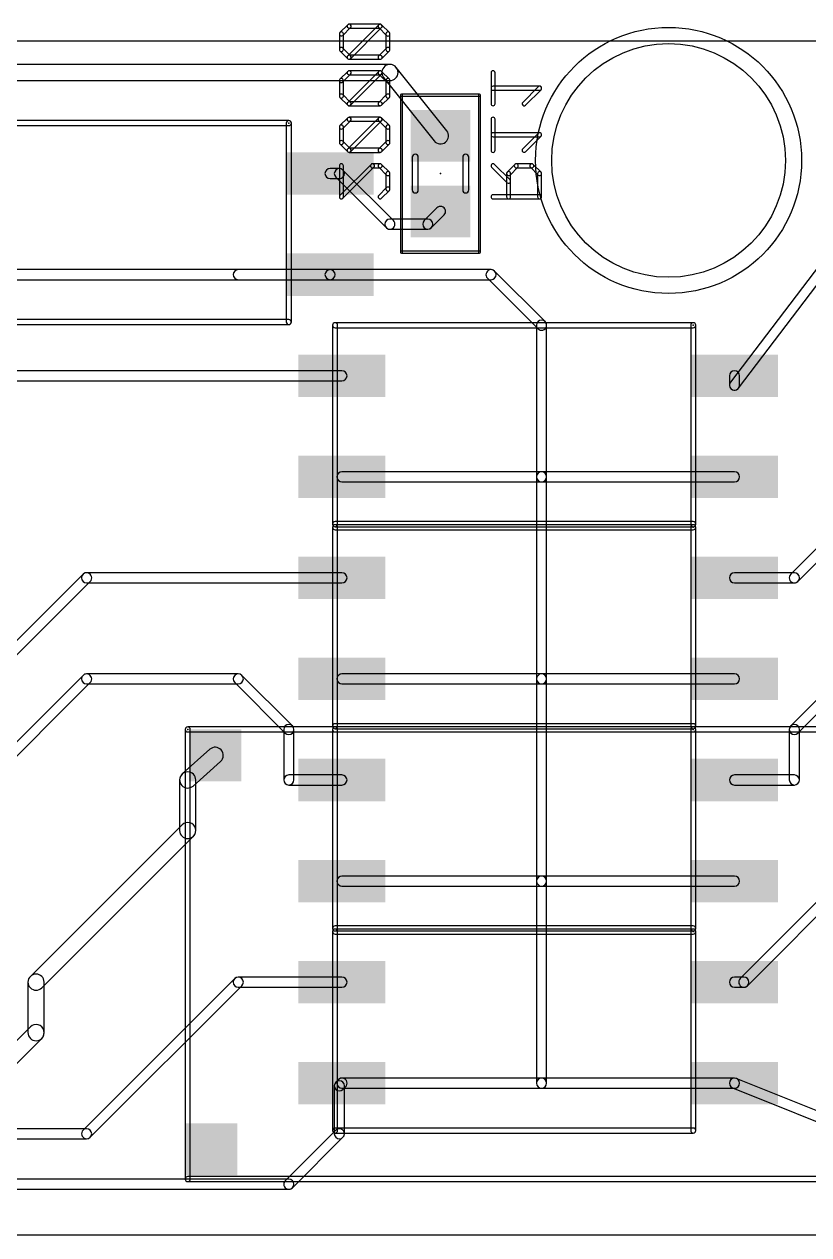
# Model space of a CAD drawing. Extents: x -0.3 to 87.4, y -0.1 to 31.2.
# Drawn here: x 54.31 to 74.02, y 0 to 30.42 of the extents above; entities that cross this region are included whole.
import ezdxf

# ---------------------------------------------------------------- set-up
doc = ezdxf.new("R2010")
doc.units = 0
for name, color, linetype in [('16', 175, 'CONTINUOUS'), ('17', 82, 'CONTINUOUS'), ('20', 7, 'CONTINUOUS'), ('21', 253, 'CONTINUOUS'), ('22', 253, 'CONTINUOUS'), ('23', 7, 'CONTINUOUS'), ('24', 7, 'CONTINUOUS'), ('26', 253, 'CONTINUOUS'), ('28', 253, 'CONTINUOUS'), ('40', 175, 'CONTINUOUS'), ('52', 253, 'CONTINUOUS')]:
    doc.layers.add(name, color=color, linetype=linetype)

# ---------------------------------------------------------------- blocks, each defined once
blk = doc.blocks.new('RECT')
blk.add_solid([(-0.5, -0.5), (0.5, -0.5), (-0.5, 0.5), (0.5, 0.5)])
blk = doc.blocks.new('SQUAREP')
blk.add_solid([(-0.5, -0.5), (0.5, -0.5), (-0.5, 0.5), (0.5, 0.5)])

msp = doc.modelspace()

# ---------------------------------------------------------------- linework, layer by layer
at = {"layer": '16'}
for points in [[(63.5, 29.4132), (3.81, 29.4132, 1), (3.81, 29.0068), (63.5, 29.0068, 1)], [(64.9288, 27.7468), (63.6588, 29.3368, 1), (63.3412, 29.0832), (64.6112, 27.4932, 1)], [(61.995, 26.543), (62.23, 26.543, 1), (62.23, 26.797), (61.995, 26.797, 1)], [(62.1402, 26.5802), (63.4102, 25.3102, 1), (63.5898, 25.4898), (62.3198, 26.7598, 1)], [(72.2561, 21.2781), (76.3011, 26.5931, 1), (76.0989, 26.7469), (72.0539, 21.4319, 1)], [(64.5398, 25.3102), (64.8598, 25.6302, 1), (64.6802, 25.8098), (64.3602, 25.4898, 1)], [(63.5, 25.273), (64.45, 25.273, 1), (64.45, 25.527), (63.5, 25.527, 1)], [(61.995, 24.257), (52.135, 24.257, 1), (52.135, 24.003), (61.995, 24.003, 1)], [(59.69, 24.003), (61.995, 24.003, 1), (61.995, 24.257), (59.69, 24.257, 1)], [(66.04, 24.257), (61.995, 24.257, 1), (61.995, 24.003), (66.04, 24.003, 1)], [(67.3998, 22.9498), (66.1298, 24.2198, 1), (65.9502, 24.0402), (67.2202, 22.7702, 1)], [(67.437, 19.05), (67.437, 22.86, 1), (67.183, 22.86), (67.183, 19.05, 1)], [(62.295, 21.717), (52.07, 21.717, 1), (52.07, 21.463), (62.295, 21.463, 1)], [(72.028, 21.59), (72.028, 21.355, 1), (72.282, 21.355), (72.282, 21.59, 1)], [(62.295, 18.923), (67.31, 18.923, 1), (67.31, 19.177), (62.295, 19.177, 1)], [(72.155, 19.177), (67.31, 19.177, 1), (67.31, 18.923), (72.155, 18.923, 1)], [(67.437, 13.97), (67.437, 19.05, 1), (67.183, 19.05), (67.183, 13.97, 1)], [(73.7498, 16.4202), (75.0198, 17.6902, 1), (74.8402, 17.8698), (73.5702, 16.5998, 1)], [(52.1598, 12.6102), (55.9698, 16.4202, 1), (55.7902, 16.5998), (51.9802, 12.7898, 1)], [(55.88, 16.383), (62.295, 16.383, 1), (62.295, 16.637), (55.88, 16.637, 1)], [(72.155, 16.383), (73.66, 16.383, 1), (73.66, 16.637), (72.155, 16.637, 1)], [(73.7498, 12.6102), (76.2898, 15.1502, 1), (76.1102, 15.3298), (73.5702, 12.7898, 1)], [(55.7902, 14.0598), (53.2502, 11.5198, 1), (53.4298, 11.3402), (55.9698, 13.8802, 1)], [(59.69, 14.097), (55.88, 14.097, 1), (55.88, 13.843), (59.69, 13.843, 1)], [(61.0498, 12.7898), (59.7798, 14.0598, 1), (59.6002, 13.8802), (60.8702, 12.6102, 1)], [(62.295, 13.843), (67.31, 13.843, 1), (67.31, 14.097), (62.295, 14.097, 1)], [(72.155, 14.097), (67.31, 14.097, 1), (67.31, 13.843), (72.155, 13.843, 1)], [(67.437, 8.89), (67.437, 13.97, 1), (67.183, 13.97), (67.183, 8.89, 1)], [(61.087, 11.43), (61.087, 12.7, 1), (60.833, 12.7), (60.833, 11.43, 1)], [(73.787, 11.43), (73.787, 12.7, 1), (73.533, 12.7), (73.533, 11.43, 1)], [(58.9742, 12.2011), (58.2842, 11.5811, 1), (58.5558, 11.2789), (59.2458, 11.8989, 1)], [(58.2168, 11.43), (58.2168, 10.16, 1), (58.6232, 10.16), (58.6232, 11.43, 1)], [(62.295, 11.557), (60.96, 11.557, 1), (60.96, 11.303), (62.295, 11.303, 1)], [(72.155, 11.303), (73.66, 11.303, 1), (73.66, 11.557), (72.155, 11.557, 1)], [(58.2763, 10.3037), (54.4663, 6.4937, 1), (54.7537, 6.2063), (58.5637, 10.0163, 1)], [(62.295, 8.763), (67.31, 8.763, 1), (67.31, 9.017), (62.295, 9.017, 1)], [(67.437, 3.81), (67.437, 8.89, 1), (67.183, 8.89), (67.183, 3.81, 1)], [(72.155, 9.017), (67.31, 9.017, 1), (67.31, 8.763), (72.155, 8.763, 1)], [(72.4798, 6.2602), (75.0198, 8.8002, 1), (74.8402, 8.9798), (72.3002, 6.4398, 1)], [(54.4068, 6.35), (54.4068, 5.08, 1), (54.8132, 5.08), (54.8132, 6.35, 1)], [(59.6002, 6.4398), (55.7902, 2.6298, 1), (55.9698, 2.4502), (59.7798, 6.2602, 1)], [(62.295, 6.477), (59.69, 6.477, 1), (59.69, 6.223), (62.295, 6.223, 1)], [(72.155, 6.223), (72.39, 6.223, 1), (72.39, 6.477), (72.155, 6.477, 1)], [(54.4663, 5.2237), (53.1963, 3.9537, 1), (53.4837, 3.6663), (54.7537, 4.9363, 1)], [(62.3198, 3.6552), (62.3848, 3.7202, 1), (62.2052, 3.8998), (62.1402, 3.8348, 1)], [(62.357, 2.54), (62.357, 3.745, 1), (62.103, 3.745), (62.103, 2.54, 1)], [(62.295, 3.683), (67.31, 3.683, 1), (67.31, 3.937), (62.295, 3.937, 1)], [(72.155, 3.937), (67.31, 3.937, 1), (67.31, 3.683), (72.155, 3.683, 1)], [(72.1078, 3.6921), (75.2828, 2.4221, 1), (75.3772, 2.6579), (72.2022, 3.9279, 1)], [(55.88, 2.667), (34.29, 2.667, 1), (34.29, 2.413), (55.88, 2.413, 1)], [(61.0498, 1.1802), (62.3198, 2.4502, 1), (62.1402, 2.6298), (60.8702, 1.3598, 1)], [(17.78, 1.143), (60.96, 1.143, 1), (60.96, 1.397), (17.78, 1.397, 1)]]:
    msp.add_lwpolyline(points, format="xyb", close=True, dxfattribs=at)
at = {"layer": '20'}
for p, q in [((85, 30), (0, 30)), ((0, 0), (85, 0))]:
    msp.add_line(p, q, dxfattribs=at)
for radius in [3.3432, 2.9368]:
    msp.add_circle((70.5, 27), radius, dxfattribs=at)
at = {"layer": '21'}
for points in [[(58.4835, 1.4), (58.4835, 12.7, 1), (58.3565, 12.7), (58.3565, 1.4, 1)], [(58.42, 12.6365), (76.02, 12.6365, 1), (76.02, 12.7635), (58.42, 12.7635, 1)], [(76.02, 1.4635), (58.42, 1.4635, 1), (58.42, 1.3365), (76.02, 1.3365, 1)]]:
    msp.add_lwpolyline(points, format="xyb", close=True, dxfattribs=at)
at = {"layer": '22'}
for points in [[(60.96, 28.0035), (51.96, 28.0035, 1), (51.96, 27.8765), (60.96, 27.8765, 1)], [(60.8965, 27.94), (60.8965, 22.94, 1), (61.0235, 22.94), (61.0235, 27.94, 1)], [(60.96, 23.0035), (51.96, 23.0035, 1), (51.96, 22.8765), (60.96, 22.8765, 1)], [(71.12, 22.9235), (62.12, 22.9235, 1), (62.12, 22.7965), (71.12, 22.7965, 1)], [(62.0565, 22.86), (62.0565, 17.86, 1), (62.1835, 17.86), (62.1835, 22.86, 1)], [(71.0565, 22.86), (71.0565, 17.86, 1), (71.1835, 17.86), (71.1835, 22.86, 1)], [(71.12, 17.9235), (62.12, 17.9235, 1), (62.12, 17.7965), (71.12, 17.7965, 1)], [(71.12, 17.8435), (62.12, 17.8435, 1), (62.12, 17.7165), (71.12, 17.7165, 1)], [(62.0565, 17.78), (62.0565, 12.78, 1), (62.1835, 12.78), (62.1835, 17.78, 1)], [(71.0565, 17.78), (71.0565, 12.78, 1), (71.1835, 12.78), (71.1835, 17.78, 1)], [(71.12, 12.8435), (62.12, 12.8435, 1), (62.12, 12.7165), (71.12, 12.7165, 1)], [(71.12, 12.7635), (62.12, 12.7635, 1), (62.12, 12.6365), (71.12, 12.6365, 1)], [(62.0565, 12.7), (62.0565, 7.7, 1), (62.1835, 7.7), (62.1835, 12.7, 1)], [(71.0565, 12.7), (71.0565, 7.7, 1), (71.1835, 7.7), (71.1835, 12.7, 1)], [(71.12, 7.7635), (62.12, 7.7635, 1), (62.12, 7.6365), (71.12, 7.6365, 1)], [(71.12, 7.6835), (62.12, 7.6835, 1), (62.12, 7.5565), (71.12, 7.5565, 1)], [(62.0565, 7.62), (62.0565, 2.62, 1), (62.1835, 2.62), (62.1835, 7.62, 1)], [(71.0565, 7.62), (71.0565, 2.62, 1), (71.1835, 2.62), (71.1835, 7.62, 1)], [(71.12, 2.6835), (62.12, 2.6835, 1), (62.12, 2.5565), (71.12, 2.5565, 1)]]:
    msp.add_lwpolyline(points, format="xyb", close=True, dxfattribs=at)
at = {"layer": '23'}
msp.add_point((58.42, 12.7), dxfattribs=at)
at = {"layer": '24'}
for p in [(60.96, 27.94), (64.77, 26.67), (71.12, 22.86), (71.12, 17.78), (71.12, 12.7), (71.12, 7.62)]:
    msp.add_point(p, dxfattribs=at)
at = {"layer": '26'}
for points in [[(66.1416, 28.4246), (66.1416, 29.2042, 1), (66.04, 29.2042), (66.04, 28.4246, 1)], [(67.2602, 28.8652), (66.0908, 28.8652, 1), (66.0908, 28.7636), (67.2602, 28.7636, 1)], [(66.9063, 28.3887), (67.2961, 28.7785, 1), (67.2243, 28.8503), (66.8345, 28.4605, 1)], [(66.1416, 27.2552), (66.1416, 28.0348, 1), (66.04, 28.0348), (66.04, 27.2552, 1)], [(67.2602, 27.6958), (66.0908, 27.6958, 1), (66.0908, 27.5942), (67.2602, 27.5942, 1)], [(66.9063, 27.2193), (67.2961, 27.6091, 1), (67.2243, 27.6809), (66.8345, 27.2911, 1)], [(66.5165, 26.5115), (66.1267, 26.9013, 1), (66.0549, 26.8295), (66.4447, 26.4397, 1)], [(66.6396, 26.9013), (66.4447, 26.7064, 1), (66.5165, 26.6346), (66.7114, 26.8295, 1)], [(67.0653, 26.9162), (66.6755, 26.9162, 1), (66.6755, 26.8146), (67.0653, 26.8146, 1)], [(67.2961, 26.7064), (67.1012, 26.9013, 1), (67.0294, 26.8295), (67.2243, 26.6346, 1)], [(66.4298, 26.6705), (66.4298, 26.0858, 1), (66.5314, 26.0858), (66.5314, 26.6705, 1)], [(67.311, 26.0858), (67.311, 26.6705, 1), (67.2094, 26.6705), (67.2094, 26.0858, 1)], [(66.0908, 26.035), (67.2602, 26.035, 1), (67.2602, 26.1366), (66.0908, 26.1366, 1)]]:
    msp.add_lwpolyline(points, format="xyb", close=True, dxfattribs=at)
at = {"layer": '28'}
for points in [[(63.2553, 30.4244), (62.4757, 30.4244, 1), (62.4757, 30.3228), (63.2553, 30.3228, 1)], [(62.4398, 30.4095), (62.2449, 30.2146, 1), (62.3167, 30.1428), (62.5116, 30.3377, 1)], [(62.23, 30.1787), (62.23, 29.7889, 1), (62.3316, 29.7889), (62.3316, 30.1787, 1)], [(62.5116, 29.5581), (63.2912, 30.3377, 1), (63.2194, 30.4095), (62.4398, 29.6299, 1)], [(63.4861, 30.2146), (63.2912, 30.4095, 1), (63.2194, 30.3377), (63.4143, 30.1428, 1)], [(63.501, 29.7889), (63.501, 30.1787, 1), (63.3994, 30.1787), (63.3994, 29.7889, 1)], [(62.2449, 29.753), (62.4398, 29.5581, 1), (62.5116, 29.6299), (62.3167, 29.8248, 1)], [(63.2912, 29.5581), (63.4861, 29.753, 1), (63.4143, 29.8248), (63.2194, 29.6299, 1)], [(62.4757, 29.5432), (63.2553, 29.5432, 1), (63.2553, 29.6448), (62.4757, 29.6448, 1)], [(62.4398, 29.2401), (62.2449, 29.0452, 1), (62.3167, 28.9734), (62.5116, 29.1683, 1)], [(63.2553, 29.255), (62.4757, 29.255, 1), (62.4757, 29.1534), (63.2553, 29.1534, 1)], [(62.5116, 28.3887), (63.2912, 29.1683, 1), (63.2194, 29.2401), (62.4398, 28.4605, 1)], [(63.4861, 29.0452), (63.2912, 29.2401, 1), (63.2194, 29.1683), (63.4143, 28.9734, 1)], [(62.23, 29.0093), (62.23, 28.6195, 1), (62.3316, 28.6195), (62.3316, 29.0093, 1)], [(63.501, 28.6195), (63.501, 29.0093, 1), (63.3994, 29.0093), (63.3994, 28.6195, 1)], [(62.2449, 28.5836), (62.4398, 28.3887, 1), (62.5116, 28.4605), (62.3167, 28.6554, 1)], [(63.2912, 28.3887), (63.4861, 28.5836, 1), (63.4143, 28.6554), (63.2194, 28.4605, 1)], [(62.4757, 28.3738), (63.2553, 28.3738, 1), (63.2553, 28.4754), (62.4757, 28.4754, 1)], [(62.4398, 28.0707), (62.2449, 27.8758, 1), (62.3167, 27.804), (62.5116, 27.9989, 1)], [(63.2553, 28.0856), (62.4757, 28.0856, 1), (62.4757, 27.984), (63.2553, 27.984, 1)], [(62.5116, 27.2193), (63.2912, 27.9989, 1), (63.2194, 28.0707), (62.4398, 27.2911, 1)], [(63.4861, 27.8758), (63.2912, 28.0707, 1), (63.2194, 27.9989), (63.4143, 27.804, 1)], [(62.23, 27.8399), (62.23, 27.4501, 1), (62.3316, 27.4501), (62.3316, 27.8399, 1)], [(63.501, 27.4501), (63.501, 27.8399, 1), (63.3994, 27.8399), (63.3994, 27.4501, 1)], [(62.2449, 27.4142), (62.4398, 27.2193, 1), (62.5116, 27.2911), (62.3167, 27.486, 1)], [(63.2912, 27.2193), (63.4861, 27.4142, 1), (63.4143, 27.486), (63.2194, 27.2911, 1)], [(62.4757, 27.2044), (63.2553, 27.2044, 1), (63.2553, 27.306), (62.4757, 27.306, 1)], [(62.23, 26.8654), (62.23, 26.0858, 1), (62.3316, 26.0858), (62.3316, 26.8654, 1)], [(62.3167, 26.0499), (63.0963, 26.8295, 1), (63.0245, 26.9013), (62.2449, 26.1217, 1)], [(63.0604, 26.8146), (63.2553, 26.8146, 1), (63.2553, 26.9162), (63.0604, 26.9162, 1)], [(63.2194, 26.8295), (63.4143, 26.6346, 1), (63.4861, 26.7064), (63.2912, 26.9013, 1)], [(63.3994, 26.6705), (63.3994, 26.2807, 1), (63.501, 26.2807), (63.501, 26.6705, 1)], [(63.4143, 26.3166), (63.2194, 26.1217, 1), (63.2912, 26.0499), (63.4861, 26.2448, 1)]]:
    msp.add_lwpolyline(points, format="xyb", close=True, dxfattribs=at)
at = {"layer": '40'}
for points in [[(65.753, 28.6684), (63.787, 28.6684, 1), (63.787, 28.6176), (65.753, 28.6176, 1)], [(63.7616, 28.643), (63.7616, 24.697, 1), (63.8124, 24.697), (63.8124, 28.643, 1)], [(65.7784, 24.697), (65.7784, 28.643, 1), (65.7276, 28.643), (65.7276, 24.697, 1)], [(63.787, 24.6716), (65.753, 24.6716, 1), (65.753, 24.7224), (63.787, 24.7224, 1)]]:
    msp.add_lwpolyline(points, format="xyb", close=True, dxfattribs=at)
at = {"layer": '52'}
for points in [[(64.2112, 26.26), (64.2112, 27.08, 1), (64.0588, 27.08), (64.0588, 26.26, 1)], [(65.4812, 26.26), (65.4812, 27.08, 1), (65.3288, 27.08), (65.3288, 26.26, 1)]]:
    msp.add_lwpolyline(points, format="xyb", close=True, dxfattribs=at)

# ---------------------------------------------------------------- block references
at = {"layer": '16'}
for p, xscale, yscale, rotation in [((64.77, 27.62), 1.3, 1.5, 90), ((61.995, 26.67), 2.1844, 1.0668, 180), ((64.77, 25.72), 1.3, 1.5, 90), ((61.995, 24.13), 2.1844, 1.0668, 180), ((62.295, 21.59), 2.1844, 1.0668, 180), ((72.155, 21.59), 2.1844, 1.0668, 180), ((62.295, 19.05), 2.1844, 1.0668, 180), ((72.155, 19.05), 2.1844, 1.0668, 180), ((62.295, 16.51), 2.1844, 1.0668, 180), ((72.155, 16.51), 2.1844, 1.0668, 180), ((62.295, 13.97), 2.1844, 1.0668, 180), ((72.155, 13.97), 2.1844, 1.0668, 180), ((62.295, 11.43), 2.1844, 1.0668, 180), ((72.155, 11.43), 2.1844, 1.0668, 180), ((62.295, 8.89), 2.1844, 1.0668, 180), ((72.155, 8.89), 2.1844, 1.0668, 180), ((62.295, 6.35), 2.1844, 1.0668, 180), ((72.155, 6.35), 2.1844, 1.0668, 180), ((62.295, 3.81), 2.1844, 1.0668, 180), ((72.155, 3.81), 2.1844, 1.0668, 180)]:
    msp.add_blockref('RECT', p, dxfattribs=dict(at, xscale=xscale, yscale=yscale, rotation=rotation))
at = {"layer": '17', "xscale": 1.308, "yscale": 1.308}
for p in [(59.11, 12.05), (59.01, 2.15)]:
    msp.add_blockref('SQUAREP', p, dxfattribs=at)
at = {"layer": '52', "xscale": 0.65, "yscale": 1.4, "rotation": 90}
for p in [(64.7715, 27.4014), (64.7715, 25.9282)]:
    msp.add_blockref('RECT', p, dxfattribs=at)

doc.saveas('drawing.dxf')
